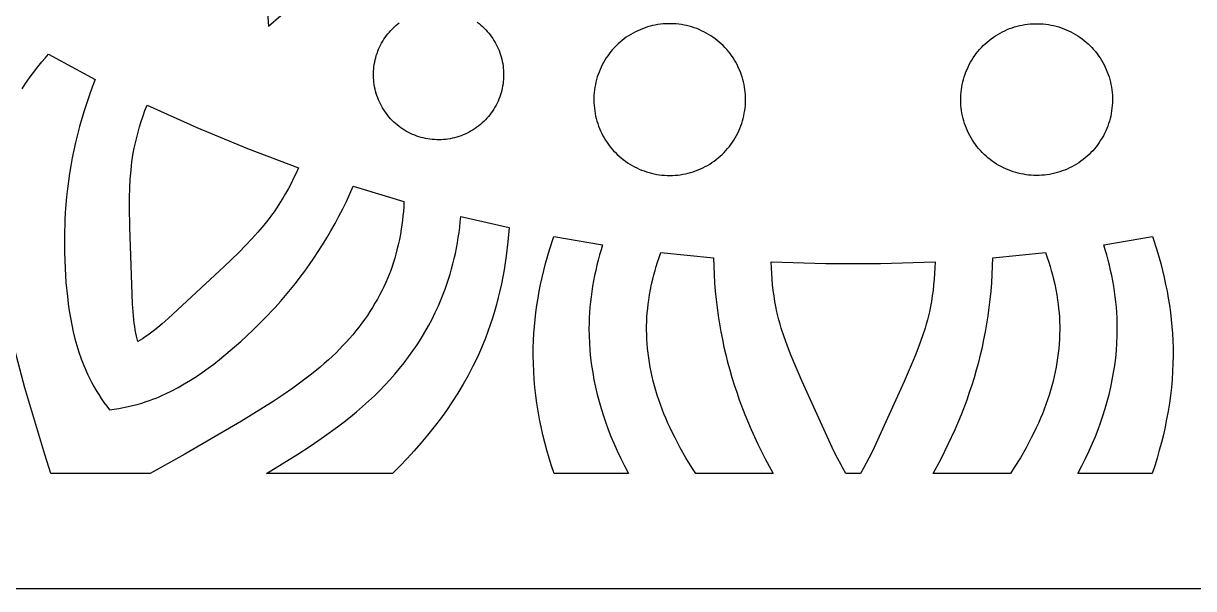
# Model space of a CAD drawing. Header units: millimetres. Extents: x -808 to 145, y 470 to 1424.
# Drawn here: x -531.9 to -249.3, y 470.1 to 606.6 of the extents above; entities that cross this region are included whole.
import ezdxf

# ---------------------------------------------------------------- set-up
doc = ezdxf.new("R2010")
doc.units = ezdxf.units.MM
doc.layers.add('Layer 05', color=12, linetype='Continuous', true_color=0xde0000)

msp = doc.modelspace()

# ---------------------------------------------------------------- linework, layer by layer
at = {"layer": 'Layer 05'}
for points in [[(-808.29, 470.09), (145.2, 470.09), (145.2, 1423.58), (-808.29, 1423.58)], [(-366.17, 572.61), (-365.64, 572.95), (-365.11, 573.31), (-364.6, 573.7), (-364.11, 574.09), (-363.63, 574.51), (-363.16, 574.94), (-362.71, 575.39), (-362.28, 575.86), (-361.86, 576.33), (-361.45, 576.83), (-361.07, 577.33), (-360.7, 577.85), (-360.35, 578.38), (-360.02, 578.93), (-359.71, 579.48), (-359.42, 580.05), (-359.15, 580.62), (-358.9, 581.21), (-358.67, 581.8), (-358.46, 582.4), (-358.27, 583.01), (-358.1, 583.62), (-357.95, 584.24), (-357.83, 584.86), (-357.72, 585.49), (-357.64, 586.12), (-357.58, 586.75), (-357.54, 587.39), (-357.53, 588.03), (-357.53, 588.66), (-357.56, 589.3), (-357.61, 589.93), (-357.68, 590.56), (-357.78, 591.19), (-357.89, 591.82), (-358.03, 592.44), (-358.19, 593.05), (-358.37, 593.66), (-358.57, 594.27), (-358.79, 594.86), (-359.04, 595.45), (-359.3, 596.03), (-359.58, 596.6), (-359.89, 597.16), (-360.21, 597.71), (-360.55, 598.25), (-360.91, 598.77), (-361.28, 599.28), (-361.68, 599.78), (-362.09, 600.27), (-362.52, 600.74), (-362.96, 601.19), (-363.42, 601.63), (-363.9, 602.05), (-364.39, 602.46), (-364.89, 602.85), (-365.41, 603.22), (-365.94, 603.57), (-366.48, 603.91), (-367.03, 604.23), (-367.59, 604.52), (-368.16, 604.8), (-368.75, 605.05), (-369.34, 605.29), (-369.94, 605.51), (-370.54, 605.7), (-371.15, 605.88), (-371.77, 606.03), (-372.39, 606.16), (-373.02, 606.27), (-373.65, 606.36), (-374.28, 606.42), (-374.92, 606.46), (-375.55, 606.49), (-376.19, 606.48), (-376.82, 606.46), (-377.46, 606.42), (-378.09, 606.35), (-378.72, 606.26), (-379.35, 606.15), (-379.97, 606.02), (-380.59, 605.86), (-381.2, 605.69), (-381.8, 605.49), (-382.4, 605.28), (-382.99, 605.04), (-383.57, 604.78), (-384.14, 604.5), (-384.71, 604.2), (-385.26, 603.89), (-385.8, 603.55), (-386.33, 603.2), (-386.84, 602.82), (-387.34, 602.43), (-387.83, 602.03), (-388.31, 601.6), (-388.77, 601.16), (-389.21, 600.71), (-389.64, 600.23), (-390.05, 599.75), (-390.44, 599.25), (-390.82, 598.74), (-391.17, 598.21), (-391.51, 597.67), (-391.83, 597.12), (-392.14, 596.56), (-392.42, 595.99), (-392.68, 595.41), (-392.92, 594.82), (-393.14, 594.23), (-393.34, 593.62), (-393.52, 593.01), (-393.68, 592.4), (-393.81, 591.78), (-393.93, 591.15), (-394.02, 590.52), (-394.09, 589.89), (-394.14, 589.26), (-394.17, 588.62), (-394.17, 587.98), (-394.16, 587.35), (-394.12, 586.71), (-394.05, 586.08), (-393.97, 585.45), (-393.87, 584.82), (-393.74, 584.2), (-393.59, 583.58), (-393.42, 582.97), (-393.23, 582.36), (-393.02, 581.76), (-392.79, 581.17), (-392.53, 580.59), (-392.26, 580.01), (-391.97, 579.45), (-391.65, 578.89), (-391.32, 578.35), (-390.97, 577.82), (-390.61, 577.3), (-390.22, 576.79), (-389.82, 576.3), (-389.4, 575.82), (-388.96, 575.36), (-388.51, 574.91), (-388.04, 574.48), (-387.56, 574.07), (-387.06, 573.67), (-386.55, 573.29), (-386.03, 572.93), (-385.49, 572.58), (-384.95, 572.26), (-384.39, 571.95), (-383.82, 571.66), (-383.24, 571.4), (-382.66, 571.15), (-382.06, 570.93), (-381.46, 570.72), (-380.85, 570.54), (-380.24, 570.37), (-379.62, 570.23), (-378.99, 570.11), (-378.37, 570.01), (-377.73, 569.94), (-377.1, 569.88), (-376.46, 569.85), (-375.83, 569.84), (-375.19, 569.85), (-374.56, 569.89), (-373.92, 569.94), (-373.29, 570.02), (-372.66, 570.12), (-372.04, 570.24), (-371.42, 570.38), (-370.81, 570.55), (-370.2, 570.73), (-369.6, 570.94), (-369, 571.17), (-368.42, 571.42), (-367.84, 571.68), (-367.27, 571.97), (-366.72, 572.28)], [(-296.92, 572.61), (-297.46, 572.95), (-297.98, 573.31), (-298.49, 573.7), (-298.98, 574.09), (-299.46, 574.51), (-299.93, 574.94), (-300.38, 575.39), (-300.82, 575.86), (-301.24, 576.33), (-301.64, 576.83), (-302.02, 577.33), (-302.39, 577.85), (-302.74, 578.38), (-303.07, 578.93), (-303.38, 579.48), (-303.67, 580.05), (-303.94, 580.62), (-304.19, 581.21), (-304.43, 581.8), (-304.64, 582.4), (-304.83, 583.01), (-304.99, 583.62), (-305.14, 584.24), (-305.27, 584.86), (-305.37, 585.49), (-305.45, 586.12), (-305.51, 586.75), (-305.55, 587.39), (-305.57, 588.03), (-305.56, 588.66), (-305.53, 589.3), (-305.48, 589.93), (-305.41, 590.56), (-305.31, 591.19), (-305.2, 591.82), (-305.06, 592.44), (-304.9, 593.05), (-304.72, 593.66), (-304.52, 594.27), (-304.3, 594.86), (-304.05, 595.45), (-303.79, 596.03), (-303.51, 596.6), (-303.21, 597.16), (-302.88, 597.71), (-302.54, 598.25), (-302.18, 598.77), (-301.81, 599.28), (-301.41, 599.78), (-301, 600.27), (-300.57, 600.74), (-300.13, 601.19), (-299.67, 601.63), (-299.19, 602.05), (-298.7, 602.46), (-298.2, 602.85), (-297.68, 603.22), (-297.16, 603.57), (-296.61, 603.91), (-296.06, 604.23), (-295.5, 604.52), (-294.93, 604.8), (-294.34, 605.05), (-293.75, 605.29), (-293.16, 605.51), (-292.55, 605.7), (-291.94, 605.88), (-291.32, 606.03), (-290.7, 606.16), (-290.07, 606.27), (-289.44, 606.36), (-288.81, 606.42), (-288.17, 606.46), (-287.54, 606.49), (-286.9, 606.48), (-286.27, 606.46), (-285.63, 606.42), (-285, 606.35), (-284.37, 606.26), (-283.74, 606.15), (-283.12, 606.02), (-282.5, 605.86), (-281.89, 605.69), (-281.29, 605.49), (-280.69, 605.28), (-280.1, 605.04), (-279.52, 604.78), (-278.95, 604.5), (-278.38, 604.2), (-277.83, 603.89), (-277.29, 603.55), (-276.77, 603.2), (-276.25, 602.82), (-275.75, 602.43), (-275.26, 602.03), (-274.79, 601.6), (-274.33, 601.16), (-273.88, 600.71), (-273.46, 600.23), (-273.04, 599.75), (-272.65, 599.25), (-272.28, 598.74), (-271.92, 598.21), (-271.58, 597.67), (-271.26, 597.12), (-270.96, 596.56), (-270.67, 595.99), (-270.41, 595.41), (-270.17, 594.82), (-269.95, 594.23), (-269.75, 593.62), (-269.57, 593.01), (-269.41, 592.4), (-269.28, 591.78), (-269.16, 591.15), (-269.07, 590.52), (-269, 589.89), (-268.95, 589.26), (-268.92, 588.62), (-268.92, 587.98), (-268.94, 587.35), (-268.98, 586.71), (-269.04, 586.08), (-269.12, 585.45), (-269.23, 584.82), (-269.35, 584.2), (-269.5, 583.58), (-269.67, 582.97), (-269.86, 582.36), (-270.07, 581.76), (-270.31, 581.17), (-270.56, 580.59), (-270.83, 580.01), (-271.12, 579.45), (-271.44, 578.89), (-271.77, 578.35), (-272.12, 577.82), (-272.49, 577.3), (-272.87, 576.79), (-273.28, 576.3), (-273.7, 575.82), (-274.13, 575.36), (-274.58, 574.91), (-275.05, 574.48), (-275.53, 574.07), (-276.03, 573.67), (-276.54, 573.29), (-277.06, 572.93), (-277.6, 572.58), (-278.14, 572.26), (-278.7, 571.95), (-279.27, 571.66), (-279.85, 571.4), (-280.43, 571.15), (-281.03, 570.93), (-281.63, 570.72), (-282.24, 570.54), (-282.85, 570.37), (-283.47, 570.23), (-284.1, 570.11), (-284.73, 570.01), (-285.36, 569.94), (-285.99, 569.88), (-286.63, 569.85), (-287.26, 569.84), (-287.9, 569.85), (-288.53, 569.89), (-289.17, 569.94), (-289.8, 570.02), (-290.43, 570.12), (-291.05, 570.24), (-291.67, 570.38), (-292.29, 570.55), (-292.89, 570.73), (-293.5, 570.94), (-294.09, 571.17), (-294.68, 571.42), (-295.25, 571.68), (-295.82, 571.97), (-296.38, 572.28)]]:
    msp.add_lwpolyline(points, close=True, dxfattribs=at)
for points in [[(-473.35, 613.71), (-472.76, 605.92)], [(-472.76, 605.92), (-466.82, 611.01)], [(-422.34, 606.83), (-421.91, 606.5), (-421.49, 606.15), (-421.08, 605.79), (-420.68, 605.41), (-420.3, 605.02), (-419.93, 604.62), (-419.57, 604.21), (-419.23, 603.78), (-418.91, 603.34), (-418.6, 602.9), (-418.3, 602.44), (-418.02, 601.97), (-417.76, 601.49), (-417.51, 601), (-417.29, 600.51), (-417.08, 600), (-416.88, 599.49), (-416.71, 598.97), (-416.55, 598.45), (-416.41, 597.92), (-416.29, 597.39), (-416.19, 596.86), (-416.1, 596.32), (-416.04, 595.78), (-415.99, 595.23), (-415.96, 594.69), (-415.96, 594.14), (-415.97, 593.59), (-416, 593.05), (-416.05, 592.51), (-416.11, 591.96), (-416.2, 591.43), (-416.3, 590.89), (-416.43, 590.36), (-416.57, 589.83), (-416.73, 589.31), (-416.91, 588.79), (-417.1, 588.28), (-417.32, 587.78), (-417.55, 587.29), (-417.79, 586.8), (-418.06, 586.32), (-418.34, 585.86), (-418.64, 585.4), (-418.95, 584.95), (-419.28, 584.51), (-419.62, 584.09), (-419.98, 583.68), (-420.35, 583.28), (-420.73, 582.89), (-421.13, 582.52), (-421.54, 582.16), (-421.97, 581.81), (-422.4, 581.48), (-422.85, 581.17), (-423.3, 580.87), (-423.77, 580.59), (-424.25, 580.32), (-424.73, 580.07), (-425.23, 579.84), (-425.73, 579.62), (-426.24, 579.43), (-426.75, 579.25), (-427.27, 579.08), (-427.8, 578.94), (-428.33, 578.82), (-428.86, 578.71), (-429.4, 578.62), (-429.94, 578.55), (-430.49, 578.5), (-431.03, 578.47), (-431.58, 578.45), (-432.12, 578.46), (-432.67, 578.49), (-433.21, 578.53), (-433.76, 578.59), (-434.3, 578.67), (-434.83, 578.77), (-435.36, 578.89), (-435.89, 579.03), (-436.42, 579.18), (-436.93, 579.36), (-437.44, 579.55), (-437.95, 579.76), (-438.45, 579.98), (-438.93, 580.23), (-439.41, 580.49), (-439.88, 580.77), (-440.34, 581.06), (-440.79, 581.37), (-441.23, 581.69), (-441.66, 582.03), (-442.08, 582.38), (-442.48, 582.75), (-442.87, 583.13), (-443.25, 583.53), (-443.61, 583.94), (-443.96, 584.36), (-444.29, 584.79), (-444.61, 585.23), (-444.91, 585.69), (-445.2, 586.15), (-445.47, 586.62), (-445.72, 587.11), (-445.96, 587.6), (-446.18, 588.1), (-446.38, 588.61), (-446.57, 589.12), (-446.73, 589.64), (-446.88, 590.16), (-447.01, 590.69), (-447.12, 591.23), (-447.22, 591.77), (-447.29, 592.31), (-447.35, 592.85), (-447.38, 593.39), (-447.4, 593.94), (-447.4, 594.49), (-447.38, 595.03), (-447.34, 595.58), (-447.28, 596.12), (-447.2, 596.66), (-447.11, 597.2), (-446.99, 597.73), (-446.86, 598.26), (-446.71, 598.78), (-446.54, 599.3), (-446.36, 599.82), (-446.15, 600.32), (-445.93, 600.82), (-445.69, 601.31), (-445.43, 601.79), (-445.16, 602.27), (-444.87, 602.73), (-444.57, 603.18), (-444.25, 603.62), (-443.91, 604.05), (-443.56, 604.47), (-443.2, 604.88), (-442.82, 605.27), (-442.43, 605.65), (-442.02, 606.02), (-441.61, 606.37), (-441.18, 606.71)], [(-532.27, 590.74), (-531.57, 591.82), (-530.84, 592.89), (-530.09, 593.94), (-529.46, 594.8), (-528.81, 595.64), (-528.14, 596.46), (-527.46, 597.28), (-526.67, 598.2), (-525.85, 599.1)], [(-525.85, 599.1), (-514.6, 593.05)], [(-514.6, 593.05), (-515.32, 591.17), (-516.01, 589.29), (-516.66, 587.39), (-517.27, 585.48), (-517.85, 583.56), (-518.39, 581.64), (-518.9, 579.71), (-519.36, 577.78), (-519.78, 575.92), (-520.16, 574.06), (-520.5, 572.19), (-520.81, 570.33), (-521.08, 568.46), (-521.32, 566.59), (-521.53, 564.71), (-521.7, 562.82), (-521.84, 560.93), (-521.94, 559.03), (-522.05, 555.2), (-522.03, 551.31), (-521.89, 547.37), (-521.66, 543.98), (-521.33, 540.58), (-521.12, 538.87), (-520.87, 537.17), (-520.59, 535.47), (-520.26, 533.78), (-519.9, 532.1), (-519.49, 530.43), (-519.04, 528.79), (-518.54, 527.16), (-517.99, 525.56), (-517.7, 524.77), (-517.39, 523.99), (-517.07, 523.21), (-516.73, 522.44), (-516.38, 521.68), (-516.01, 520.93), (-515.49, 519.91), (-514.93, 518.9), (-514.35, 517.91), (-513.75, 516.94), (-513.13, 515.99), (-512.49, 515.05), (-511.83, 514.13), (-511.15, 513.23)], [(-504.32, 529.73), (-504.48, 530.38), (-504.63, 531.03), (-504.78, 531.78), (-504.92, 532.54), (-505.05, 533.36), (-505.16, 534.18), (-505.27, 535.1), (-505.44, 536.91), (-505.57, 538.84), (-506.24, 557.34), (-506.32, 562.2), (-506.31, 564.5), (-506.25, 566.79), (-506.13, 568.96), (-505.96, 571.12), (-505.85, 572.14), (-505.72, 573.16), (-505.57, 574.18), (-505.41, 575.19), (-505.17, 576.44), (-504.9, 577.69), (-504.59, 578.98), (-504.26, 580.26), (-503.88, 581.59), (-503.47, 582.91), (-503.03, 584.21), (-502.58, 585.51), (-502.08, 586.85)], [(-502.08, 586.85), (-490.06, 581.39), (-477.86, 576.34), (-465.51, 571.7)], [(-465.51, 571.7), (-466.1, 570.41), (-466.7, 569.16), (-467.31, 567.93), (-467.96, 566.71), (-468.62, 565.51), (-469.29, 564.36), (-469.99, 563.23), (-470.68, 562.16), (-471.4, 561.1), (-472, 560.27), (-472.61, 559.44), (-473.24, 558.63), (-473.89, 557.83), (-475.29, 556.18), (-476.74, 554.57), (-478.32, 552.9), (-479.94, 551.27), (-483.43, 547.89), (-496.99, 535.28), (-498.44, 534.02), (-499.5, 533.13), (-500.58, 532.28), (-501.24, 531.78), (-501.9, 531.29), (-502.54, 530.85), (-503.18, 530.43), (-503.74, 530.07), (-504.32, 529.73)], [(-511.15, 513.23), (-510.03, 513.39), (-508.92, 513.57), (-507.8, 513.78), (-506.68, 514.02), (-505.57, 514.28), (-504.47, 514.57), (-503.36, 514.88), (-502.27, 515.23), (-501.48, 515.51), (-500.69, 515.8), (-499.91, 516.1), (-499.13, 516.43), (-498.36, 516.76), (-497.59, 517.11), (-496.07, 517.86), (-494.57, 518.65), (-493.08, 519.5), (-491.62, 520.38), (-490.18, 521.31), (-488.75, 522.28), (-487.35, 523.28), (-485.97, 524.31), (-484.62, 525.37), (-481.97, 527.54), (-479.42, 529.78), (-476.53, 532.46), (-473.76, 535.2), (-471.13, 537.98), (-469.86, 539.4), (-468.62, 540.84), (-467.41, 542.29), (-466.23, 543.77), (-465.07, 545.26), (-463.95, 546.77), (-462.85, 548.31), (-461.77, 549.87), (-460.72, 551.46), (-459.7, 553.07), (-458.66, 554.76), (-457.66, 556.48), (-456.68, 558.22), (-455.73, 559.99), (-454.82, 561.77), (-453.94, 563.58), (-453.09, 565.4), (-452.27, 567.23)], [(-452.27, 567.23), (-440.03, 563.55)], [(-440.03, 563.55), (-440.09, 562.34), (-440.18, 561.13), (-440.28, 560.07), (-440.39, 559.01), (-440.53, 557.96), (-440.68, 556.91), (-440.9, 555.64), (-441.14, 554.37), (-441.41, 553.11), (-441.72, 551.85), (-441.98, 550.85), (-442.26, 549.86), (-442.57, 548.88), (-442.89, 547.9), (-443.24, 546.91), (-443.62, 545.94), (-444.01, 544.97), (-444.42, 544.01), (-444.9, 542.98), (-445.39, 541.97), (-445.91, 540.97), (-446.45, 539.97), (-447.03, 538.98), (-447.63, 537.99), (-448.24, 537.02), (-448.88, 536.06), (-449.55, 535.1), (-450.24, 534.16), (-450.94, 533.23), (-451.67, 532.31), (-452.42, 531.4), (-453.19, 530.5), (-453.97, 529.62), (-454.78, 528.75), (-455.6, 527.9), (-456.44, 527.05), (-457.36, 526.17), (-458.3, 525.29), (-459.3, 524.4), (-460.31, 523.53), (-462.38, 521.83), (-464.59, 520.14), (-466.84, 518.51), (-469.21, 516.87), (-471.62, 515.27), (-479.29, 510.5), (-492.93, 502.56), (-501.36, 497.92)], [(-473.22, 497.92), (-465.68, 502.55), (-462.41, 504.67), (-459.2, 506.86), (-456.05, 509.15), (-454.51, 510.33), (-452.98, 511.53), (-451.49, 512.77), (-450.01, 514.03), (-448.57, 515.34), (-447.15, 516.67), (-445.89, 517.92), (-444.65, 519.2), (-443.44, 520.52), (-442.27, 521.86), (-441.12, 523.23), (-440.01, 524.62), (-438.93, 526.05), (-437.89, 527.5), (-436.88, 528.97), (-435.91, 530.48), (-434.99, 532), (-434.11, 533.55), (-433.26, 535.12), (-432.47, 536.72), (-431.72, 538.33), (-431.02, 539.97), (-430.54, 541.17), (-430.09, 542.37), (-429.66, 543.58), (-429.26, 544.81), (-428.88, 546.04), (-428.53, 547.28), (-428.2, 548.52), (-427.9, 549.77), (-427.62, 551.03), (-427.37, 552.29), (-427.13, 553.56), (-426.92, 554.83), (-426.74, 556.1), (-426.58, 557.38), (-426.44, 558.66), (-426.32, 559.93)], [(-426.32, 559.93), (-414.66, 557.26)], [(-414.66, 557.26), (-414.93, 553.85), (-415.33, 550.45), (-415.57, 548.75), (-415.84, 547.06), (-416.14, 545.37), (-416.48, 543.69), (-416.85, 542.01), (-417.25, 540.34), (-417.68, 538.68), (-418.14, 537.03), (-418.65, 535.39), (-419.18, 533.76), (-419.75, 532.15), (-420.36, 530.55), (-421.3, 528.26), (-422.31, 526), (-423.4, 523.77), (-424.55, 521.57), (-425.77, 519.41), (-427.05, 517.28), (-428.39, 515.19), (-429.79, 513.13), (-431.24, 511.1), (-432.75, 509.11), (-434.31, 507.15), (-435.92, 505.23), (-437.57, 503.35), (-439.26, 501.5), (-441, 499.69), (-442.77, 497.92)], [(-403.79, 497.92), (-404.39, 499.77), (-404.96, 501.62), (-405.5, 503.49), (-406, 505.36), (-406.46, 507.24), (-406.88, 509.13), (-407.27, 511.03), (-407.61, 512.93), (-407.91, 514.83), (-408.17, 516.74), (-408.39, 518.65), (-408.57, 520.57), (-408.69, 522.49), (-408.78, 524.41), (-408.81, 526.33), (-408.8, 528.25), (-408.75, 529.96), (-408.66, 531.67), (-408.53, 533.38), (-408.36, 535.08), (-408.16, 536.79), (-407.93, 538.49), (-407.66, 540.18), (-407.36, 541.87), (-407.02, 543.55), (-406.65, 545.23), (-406.26, 546.9), (-405.83, 548.56), (-404.89, 551.86), (-403.84, 555.11)], [(-403.84, 555.11), (-392.05, 553.12)], [(-271.04, 553.12), (-259.25, 555.11)], [(-259.25, 555.11), (-258.2, 551.86), (-257.26, 548.56), (-256.83, 546.9), (-256.44, 545.23), (-256.07, 543.55), (-255.74, 541.87), (-255.43, 540.18), (-255.16, 538.49), (-254.93, 536.79), (-254.73, 535.08), (-254.56, 533.38), (-254.43, 531.67), (-254.34, 529.96), (-254.29, 528.25), (-254.28, 526.33), (-254.31, 524.41), (-254.4, 522.49), (-254.53, 520.57), (-254.7, 518.65), (-254.92, 516.74), (-255.18, 514.83), (-255.48, 512.93), (-255.83, 511.03), (-256.21, 509.13), (-256.63, 507.24), (-257.1, 505.36), (-257.6, 503.49), (-258.13, 501.62), (-258.7, 499.77), (-259.3, 497.92)], [(-392.05, 553.12), (-392.43, 551.89), (-392.79, 550.66), (-393.13, 549.41), (-393.44, 548.17), (-393.73, 546.91), (-394, 545.65), (-394.25, 544.39), (-394.47, 543.12), (-394.67, 541.85), (-394.85, 540.57), (-394.99, 539.3), (-395.12, 538.02), (-395.22, 536.73), (-395.29, 535.45), (-395.33, 534.16), (-395.35, 532.88), (-395.32, 531.1), (-395.25, 529.32), (-395.12, 527.54), (-394.95, 525.76), (-394.73, 523.99), (-394.45, 522.23), (-394.14, 520.47), (-393.77, 518.72), (-393.36, 516.98), (-392.91, 515.26), (-392.42, 513.54), (-391.88, 511.84), (-391.31, 510.15), (-390.69, 508.47), (-390.04, 506.81), (-389.35, 505.17), (-388.52, 503.33), (-387.65, 501.5), (-386.74, 499.7), (-385.78, 497.92)], [(-369.56, 497.92), (-370.47, 499.34), (-371.92, 501.7), (-373.31, 504.11), (-374.57, 506.47), (-375.18, 507.67), (-375.76, 508.88), (-376.29, 510.04), (-376.8, 511.21), (-377.26, 512.31), (-377.69, 513.42), (-378.1, 514.53), (-378.49, 515.64), (-378.85, 516.77), (-379.2, 517.9), (-379.52, 519.02), (-379.81, 520.15), (-380.09, 521.29), (-380.34, 522.43), (-380.56, 523.56), (-380.76, 524.69), (-380.93, 525.83), (-381.08, 526.97), (-381.2, 528.09), (-381.3, 529.22), (-381.37, 530.35), (-381.41, 531.47), (-381.43, 532.52), (-381.42, 533.57), (-381.39, 534.61), (-381.34, 535.66), (-381.27, 536.68), (-381.17, 537.71), (-381.05, 538.73), (-380.92, 539.76), (-380.72, 541.03), (-380.48, 542.3), (-380.22, 543.57), (-379.93, 544.83), (-379.67, 545.86), (-379.4, 546.88), (-379.1, 547.9), (-378.78, 548.91), (-378.4, 550.07), (-377.99, 551.21)], [(-377.99, 551.21), (-365.27, 549.93)], [(-297.82, 549.93), (-285.1, 551.21)], [(-285.1, 551.21), (-284.69, 550.07), (-284.31, 548.91), (-283.99, 547.9), (-283.7, 546.88), (-283.42, 545.86), (-283.16, 544.83), (-282.87, 543.57), (-282.61, 542.3), (-282.38, 541.03), (-282.18, 539.76), (-282.04, 538.73), (-281.92, 537.71), (-281.83, 536.68), (-281.75, 535.66), (-281.7, 534.61), (-281.67, 533.57), (-281.66, 532.52), (-281.68, 531.47), (-281.72, 530.35), (-281.79, 529.22), (-281.89, 528.09), (-282.01, 526.97), (-282.16, 525.83), (-282.33, 524.69), (-282.53, 523.56), (-282.75, 522.43), (-283, 521.29), (-283.28, 520.15), (-283.58, 519.02), (-283.89, 517.9), (-284.24, 516.77), (-284.61, 515.64), (-284.99, 514.53), (-285.4, 513.42), (-285.84, 512.31), (-286.29, 511.21), (-286.8, 510.04), (-287.33, 508.88), (-287.91, 507.67), (-288.52, 506.47), (-289.78, 504.11), (-291.17, 501.7), (-292.63, 499.34), (-293.53, 497.92)], [(-277.31, 497.92), (-276.35, 499.7), (-275.44, 501.5), (-274.57, 503.33), (-273.74, 505.17), (-273.05, 506.81), (-272.4, 508.47), (-271.78, 510.15), (-271.21, 511.84), (-270.67, 513.54), (-270.18, 515.26), (-269.73, 516.98), (-269.32, 518.72), (-268.96, 520.47), (-268.64, 522.23), (-268.37, 523.99), (-268.14, 525.76), (-267.97, 527.54), (-267.84, 529.32), (-267.77, 531.1), (-267.75, 532.88), (-267.76, 534.16), (-267.81, 535.45), (-267.88, 536.73), (-267.97, 538.02), (-268.1, 539.3), (-268.25, 540.57), (-268.42, 541.85), (-268.62, 543.12), (-268.84, 544.39), (-269.09, 545.65), (-269.36, 546.91), (-269.65, 548.17), (-269.97, 549.41), (-270.3, 550.66), (-270.66, 551.89), (-271.04, 553.12)], [(-365.27, 549.93), (-365.23, 547.92), (-365.14, 545.91), (-365.01, 543.91), (-364.85, 541.91), (-364.65, 539.92), (-364.42, 537.93), (-364.14, 535.96), (-363.84, 534), (-363.51, 532.12), (-363.14, 530.25), (-362.75, 528.4), (-362.32, 526.56), (-361.86, 524.73), (-361.36, 522.91), (-360.83, 521.09), (-360.27, 519.29), (-359.68, 517.49), (-359.04, 515.69), (-357.68, 512.1), (-356.18, 508.52), (-354.53, 504.93), (-352.78, 501.41), (-351.85, 499.66), (-350.88, 497.92)], [(-333.3, 497.92), (-334.02, 499.15), (-334.48, 499.96), (-335.33, 501.57), (-336.19, 503.3), (-343.89, 520.13), (-345.83, 524.59), (-346.69, 526.72), (-347.51, 528.86), (-348.24, 530.91), (-348.9, 532.97), (-349.19, 533.96), (-349.46, 534.95), (-349.72, 535.94), (-349.95, 536.94), (-350.21, 538.19), (-350.44, 539.45), (-350.65, 540.76), (-350.83, 542.07), (-350.99, 543.44), (-351.11, 544.82), (-351.21, 546.19), (-351.29, 547.57), (-351.34, 548.99)], [(-351.34, 548.99), (-338.15, 548.55), (-324.95, 548.55), (-311.75, 548.99)], [(-311.75, 548.99), (-311.81, 547.57), (-311.88, 546.19), (-311.98, 544.82), (-312.11, 543.44), (-312.26, 542.07), (-312.44, 540.76), (-312.65, 539.45), (-312.88, 538.19), (-313.14, 536.94), (-313.37, 535.94), (-313.63, 534.95), (-313.9, 533.96), (-314.19, 532.97), (-314.85, 530.91), (-315.58, 528.86), (-316.4, 526.72), (-317.26, 524.59), (-319.2, 520.13), (-326.9, 503.3), (-327.76, 501.57), (-328.4, 500.35), (-329.07, 499.15), (-329.8, 497.92)], [(-312.21, 497.92), (-311.24, 499.66), (-310.31, 501.41), (-308.56, 504.93), (-306.92, 508.52), (-305.41, 512.1), (-304.05, 515.69), (-303.42, 517.49), (-302.82, 519.29), (-302.26, 521.09), (-301.73, 522.91), (-301.23, 524.73), (-300.77, 526.56), (-300.34, 528.4), (-299.95, 530.25), (-299.59, 532.12), (-299.25, 534), (-298.95, 535.96), (-298.68, 537.93), (-298.44, 539.92), (-298.24, 541.91), (-298.08, 543.91), (-297.95, 545.91), (-297.87, 547.92), (-297.82, 549.93)], [(-525.32, 497.92), (-526.79, 502.48), (-531.58, 518.56), (-535.6, 533.83)], [(-501.36, 497.92), (-525.32, 497.92)], [(-442.77, 497.92), (-473.22, 497.92)], [(-385.78, 497.92), (-403.79, 497.92)], [(-350.88, 497.92), (-369.56, 497.92)], [(-329.8, 497.92), (-333.3, 497.92)], [(-293.53, 497.92), (-312.21, 497.92)], [(-259.3, 497.92), (-277.31, 497.92)]]:
    msp.add_lwpolyline(points, dxfattribs=at)

doc.saveas('drawing.dxf')
